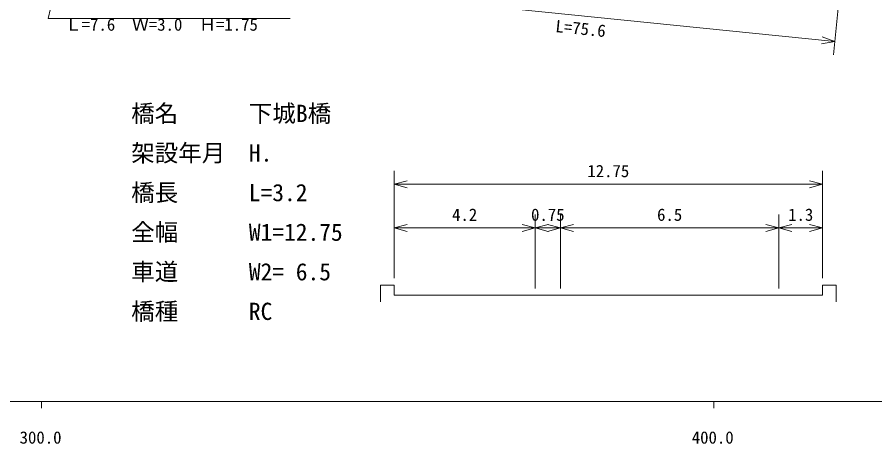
# Model space of a CAD drawing. Units: millimetres, scale not verified, with parts at other scales. Extents: x -92140292 to 680000, y -205174366 to 380000.
# Drawn here: x 364360 to 491966, y 198715 to 262209 of the extents above; entities that cross this region are included whole.
import ezdxf
from ezdxf.enums import TextEntityAlignment as Align

# ---------------------------------------------------------------- set-up
doc = ezdxf.new("R2010")
doc.units = ezdxf.units.MM
doc.header["$LTSCALE"] = 1000
doc.layers.add('M-STR-HTXT', color=7, linetype='Continuous', lineweight=13)
doc.layers.add('M-TTL-BAND', color=7, linetype='Continuous', lineweight=13)
doc.styles.add('@ＭＳ ゴシック', font='')
doc.styles.add('ＭＳ ゴシック', font='')
doc.styles.get('@ＭＳ ゴシック').set_extended_font_data('@MS Gothic')
doc.styles.get('ＭＳ ゴシック').set_extended_font_data('MS Gothic')

msp = doc.modelspace()

# ---------------------------------------------------------------- linework, layer by layer
at = {"layer": 'M-STR-HTXT'}
for p, q in [((368962, 262025), (376962, 296900)), ((488962, 287417), (485794, 256579)), ((410794, 266295), (485998, 258569)), ((368962, 262025), (404962, 262025)), ((485998, 258569), (484130, 259281)), ((484024, 258251), (485998, 258569)), ((420438, 223349), (420438, 239349)), ((484188, 223349), (484188, 239349)), ((422370, 237866), (420438, 237349)), ((420438, 237349), (484188, 237349)), ((420438, 237349), (422370, 236831)), ((484188, 237349), (482256, 237866)), ((482256, 236831), (484188, 237349)), ((420438, 223349), (420438, 232849)), ((441438, 221849), (441438, 232849)), ((445188, 221849), (445188, 232849)), ((477688, 221849), (477688, 232849)), ((484188, 223349), (484188, 232849)), ((422370, 231366), (420438, 230849)), ((441438, 230849), (439506, 231366)), ((443370, 231366), (441438, 230849)), ((445188, 230849), (443256, 231366)), ((447120, 231366), (445188, 230849)), ((477688, 230849), (475756, 231366)), ((479620, 231366), (477688, 230849)), ((484188, 230849), (482256, 231366)), ((420438, 230849), (441438, 230849)), ((420438, 230849), (422370, 230331)), ((439506, 230331), (441438, 230849)), ((441438, 230849), (445188, 230849)), ((441438, 230849), (443370, 230331)), ((443256, 230331), (445188, 230849)), ((445188, 230849), (477688, 230849)), ((445188, 230849), (447120, 230331)), ((475756, 230331), (477688, 230849)), ((477688, 230849), (484188, 230849)), ((477688, 230849), (479620, 230331)), ((482256, 230331), (484188, 230849)), ((418438, 222349), (420438, 222349)), ((418438, 222349), (418438, 219849)), ((420438, 220849), (420438, 222349)), ((484188, 220849), (484188, 222349)), ((484188, 222349), (486188, 222349)), ((486188, 222349), (486188, 219849)), ((420438, 220849), (441438, 220849)), ((441438, 220849), (445188, 220849)), ((445188, 220849), (477688, 220849)), ((477688, 220849), (484188, 220849))]:
    msp.add_line(p, q, dxfattribs=at)
at = {"layer": 'M-TTL-BAND'}
for p, q in [((40000, 205000), (579000, 205000)), ((368000, 205000), (368000, 204000)), ((468000, 205000), (468000, 204000))]:
    msp.add_line(p, q, dxfattribs=at)

# ---------------------------------------------------------------- texts
at = {"layer": 'M-STR-HTXT', "style": 'ＭＳ ゴシック'}
msp.add_text('\u3000Ｌ=7.6\u3000Ｗ=3.0\u3000Ｈ=1.75', height=1833, dxfattribs=at).set_placement((368962, 262025), align=Align.TOP_LEFT)
at = {"layer": 'M-STR-HTXT', "style": '@ＭＳ ゴシック'}
msp.add_text('L=75.6', height=1833, rotation=354.134, dxfattribs=at).set_placement((448294, 261437), align=Align.TOP_CENTER)
at = {"layer": 'M-STR-HTXT', "style": 'ＭＳ ゴシック'}
for s, p in [('橋名\u3000\u3000\u3000下城B橋', (381330, 245834)), ('架設年月\u3000H.', (381330, 239943)), ('橋長\u3000\u3000\u3000L=3.2', (381330, 234052)), ('全幅\u3000\u3000\u3000W1=12.75', (381330, 228161)), ('車道\u3000\u3000\u3000W2= 6.5', (381330, 222270)), ('橋種\u3000\u3000\u3000RC', (381330, 216379))]:
    msp.add_text(s, height=2566, dxfattribs=at).set_placement(p, align=Align.BOTTOM_LEFT)
for s, p in [('12.75', (452313, 237849)), ('4.2', (430938, 231349)), ('0.75', (443313, 231349)), ('6.5', (461438, 231349)), ('1.3', (480938, 231349))]:
    msp.add_text(s, height=1833, dxfattribs=at).set_placement(p, align=Align.BOTTOM_CENTER)
at = {"layer": 'M-TTL-BAND', "style": 'ＭＳ ゴシック'}
for s, p in [('300.0', (367844, 198195)), ('400.0', (467844, 198195))]:
    msp.add_text(s, height=1833, dxfattribs=at).set_placement(p, align=Align.BOTTOM_CENTER)

doc.saveas('drawing.dxf')
